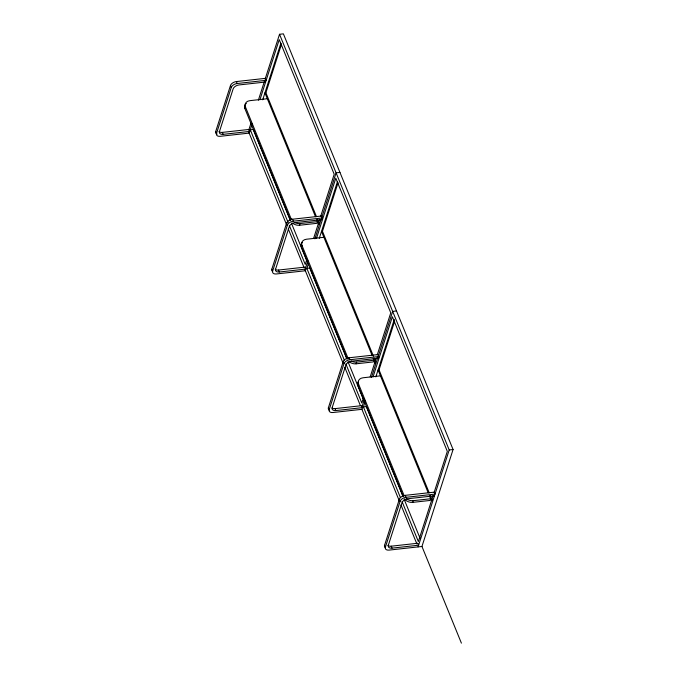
<?xml version="1.0" encoding="UTF-8"?>
<svg xmlns="http://www.w3.org/2000/svg" width="677" height="677" viewBox="0 0 677 677"><rect width="100%" height="100%" fill="white"/><g stroke="black" fill="none" stroke-linecap="round" stroke-linejoin="round"><path stroke-width="1.02" d="M216.505 133.454L215.709 131.499L230.485 85.471A5.204 3.03 -22.2 0 1 236.4 81.562L265.376 78.354L266.171 80.309L237.195 83.516A5.204 3.03 -22.2 0 0 231.28 87.435L216.505 133.454A5.204 3.03 -22.2 0 0 220.245 136.305L249.221 133.098L249.771 131.414L248.967 129.451L222.378 132.387A5.171 3.013 -22.2 0 1 218.993 131.499M245.421 106.881L291.118 218.823L290.577 220.516L244.879 108.574L245.421 106.881A7.286 5.314 17.8 0 1 249.948 100.653L267.339 98.732M248.721 130.221L250.964 123.231M258.352 100.238L264.445 81.248M265.088 79.251L279.525 34.273L283.392 33.85L453.074 449.528L421.949 546.474L461.409 643.15M288.123 222.488L250.287 129.798L252.216 123.781M259.934 99.739L279.237 39.621L334.201 174.26L320.686 216.344M262.718 99.79L280.862 43.269M316.489 216.665L265.9 92.757L281.514 44.149M272.493 271.392A5.204 3.03 -22.2 0 1 271.841 269.158L286.616 223.131A5.204 3.03 -22.2 0 1 292.532 219.213L321.507 216.014L322.311 217.969L321.77 219.661L295.18 222.598A5.171 3.013 -22.2 0 0 289.291 226.499L275.59 269.175A5.171 3.013 -22.2 0 0 279.313 272.01L305.902 269.065L305.107 267.11L278.518 270.047A5.171 3.013 -22.2 0 1 275.133 269.158M305.902 269.065L305.361 270.758L276.385 273.965A5.204 3.03 -22.2 0 1 272.645 271.113L287.42 225.094A5.204 3.03 -22.2 0 1 293.336 221.176L322.311 217.969M299.572 225.246L300.123 223.562L317.505 221.641L316.963 223.325L299.572 225.246A7.286 5.314 17.8 0 1 292.599 223.156M347.14 359.072L301.443 247.13L301.984 245.438A7.286 5.314 17.8 0 1 306.512 239.218L323.894 237.297M306.859 259.435L305.251 264.445L289.316 225.416M313.612 238.389L319.722 219.348M305.285 268.786L307.849 260.789M314.907 238.803L321.008 219.813M321.651 217.808L336.088 172.838L339.947 172.407M344.288 360.071L306.85 268.354L308.458 263.345M316.498 238.296L335.8 178.178L390.764 312.825L377.25 354.9M319.273 238.346L337.425 181.825M373.442 356.204L322.464 231.314L338.068 182.705M362.466 407.63L361.924 409.323L332.949 412.521A5.204 3.03 -22.2 0 1 329.2 409.67L328.404 407.715L343.18 361.696A5.204 3.03 -22.2 0 1 349.095 357.778L378.071 354.57L378.866 356.534L378.325 358.226L351.735 361.163A5.171 3.013 -22.2 0 0 345.854 365.055L332.153 407.732A5.171 3.013 -22.2 0 0 335.877 410.567L362.466 407.63L361.662 405.667L335.081 408.612A5.171 3.013 -22.2 0 1 332.001 407.994M329.2 409.67L343.975 363.651A5.204 3.03 -22.2 0 1 349.891 359.732L378.866 356.534M356.136 363.811L356.677 362.119L374.068 360.198L373.518 361.89L356.136 363.811A7.286 5.314 17.8 0 1 349.163 361.713M403.297 496.664L358.006 385.695L358.548 384.003A7.286 5.314 17.8 0 1 363.067 377.774L380.457 375.853M363.414 397.991L361.806 403.001L345.879 363.972M370.175 376.945L376.285 357.913M361.84 407.342L364.412 399.345M371.47 377.36L392.652 311.395L396.51 310.963M400.445 497.654L363.405 406.911L365.335 400.902M373.061 376.852L392.364 316.734L447.319 451.381L434.135 492.458M375.837 376.911L394.302 319.392M429.21 492.814L379.027 369.87L394.632 321.27M385.365 547.253L384.561 545.29L399.337 499.271A5.204 3.03 -22.2 0 1 405.252 495.352L434.228 492.154L435.032 494.108L406.056 497.316A5.204 3.03 -22.2 0 0 400.141 501.225L385.365 547.253A5.204 3.03 -22.2 0 0 389.106 550.105L421.949 546.474M412.699 502.368L413.241 500.675L430.623 498.754L430.081 500.447L412.699 502.368A7.286 5.314 17.8 0 1 404.507 499.025M433.17 495.462L418.369 541.558L402.036 501.555M418.081 546.898L449.206 449.951L279.525 34.273M265.629 82.002L239.04 84.947A5.171 3.013 -22.2 0 0 233.159 88.839L219.458 131.516A5.171 3.013 -22.2 0 0 223.182 134.351L249.771 131.414M265.9 92.757L264.935 92.867L315.516 216.758M250.287 129.798L253.181 129.476L290.221 220.211M322.464 231.314L321.499 231.424L372.071 355.315M306.85 268.354L309.744 268.033L346.785 358.776M379.027 369.87L378.062 369.98L428.236 492.898M363.405 406.911L366.308 406.598L402.942 496.359M449.206 449.951L453.074 449.528M434.49 495.801L407.901 498.737A5.171 3.013 -22.2 0 0 402.02 502.639L388.319 545.307A5.171 3.013 -22.2 0 0 392.034 548.142L418.623 545.205L417.827 543.25L391.238 546.187A5.171 3.013 -22.2 0 1 387.853 545.29M317.682 219.593L319.273 223.503M374.237 358.158L375.439 361.078M430.403 495.742L432.391 500.616M316.709 219.686L318.706 224.569M373.272 358.243L375.261 363.134M429.43 495.826L431.427 500.709M236.4 81.562L237.195 83.516M292.532 219.213L293.336 221.176M349.095 357.778L349.891 359.732M405.252 495.352L406.056 497.316M301.984 245.438L347.682 357.388A7.286 5.314 17.8 0 0 348.494 358.776M358.548 384.003L404.245 495.945M291.415 223.139L306.952 261.195M347.978 361.704L363.117 398.778M404.144 499.287L420.07 538.308M230.485 85.471L231.28 87.435M286.616 223.131L287.42 225.094M343.18 361.696L343.975 363.651M399.337 499.271L400.141 501.225M248.797 132.201L286.642 224.899M288.233 228.801L304.168 267.83M304.963 269.784L343.197 363.456M344.796 367.357L360.325 405.413M361.916 409.314L399.362 501.039M400.953 504.94L416.888 543.969M222.378 132.387L223.182 134.351M278.518 270.047L279.313 272.01M335.081 408.612L335.877 410.567M391.238 546.187L392.034 548.142M271.841 269.158L272.645 271.113M358.006 385.695A7.286 5.314 17.8 0 1 358.404 381.6M413.241 500.675A7.286 5.314 17.8 0 1 406.268 498.585M301.443 247.13A7.286 5.314 17.8 0 1 302.314 242.493M356.677 362.119A7.286 5.314 17.8 0 1 351.245 361.044M244.879 108.574A7.286 5.314 17.8 0 1 245.277 104.478M245.751 103.936A7.286 5.314 17.8 0 1 246.326 103.454M300.123 223.562A7.286 5.314 17.8 0 1 294.681 222.479M291.474 219.534A7.286 5.314 17.8 0 1 291.118 218.823M385.594 547.769A5.204 3.03 -22.2 0 1 384.561 545.29M329.428 410.186A5.204 3.03 -22.2 0 1 328.404 407.715M217.182 134.164A5.204 3.03 -22.2 0 1 215.709 131.499"/></g></svg>
